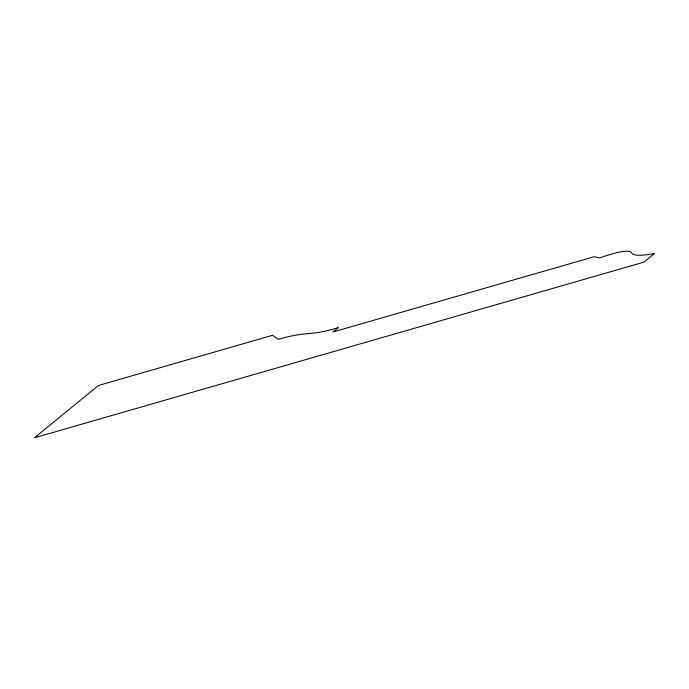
<?xml version="1.0" encoding="UTF-8"?>
<svg xmlns="http://www.w3.org/2000/svg" width="689" height="689" viewBox="0 0 689 689"><rect width="100%" height="100%" fill="white"/><g stroke="black" fill="none" stroke-linecap="round" stroke-linejoin="round"><path stroke-width="1.03" d="M98.449 385.487L34.45 437.808L643.888 262.147L654.55 253.431A75.48 13.625 -22.1 0 1 631.994 253.302L631.046 252.208A38.98 7.036 -22.1 0 0 599.706 257.944L594.151 256.721L332.968 332.003L338.299 327.645A60.933 10.998 -22.1 0 1 314.167 333.02L303.427 334.053A76.333 13.78 -22.1 0 0 278.227 339.315L272.568 335.293L98.449 385.487"/></g></svg>
